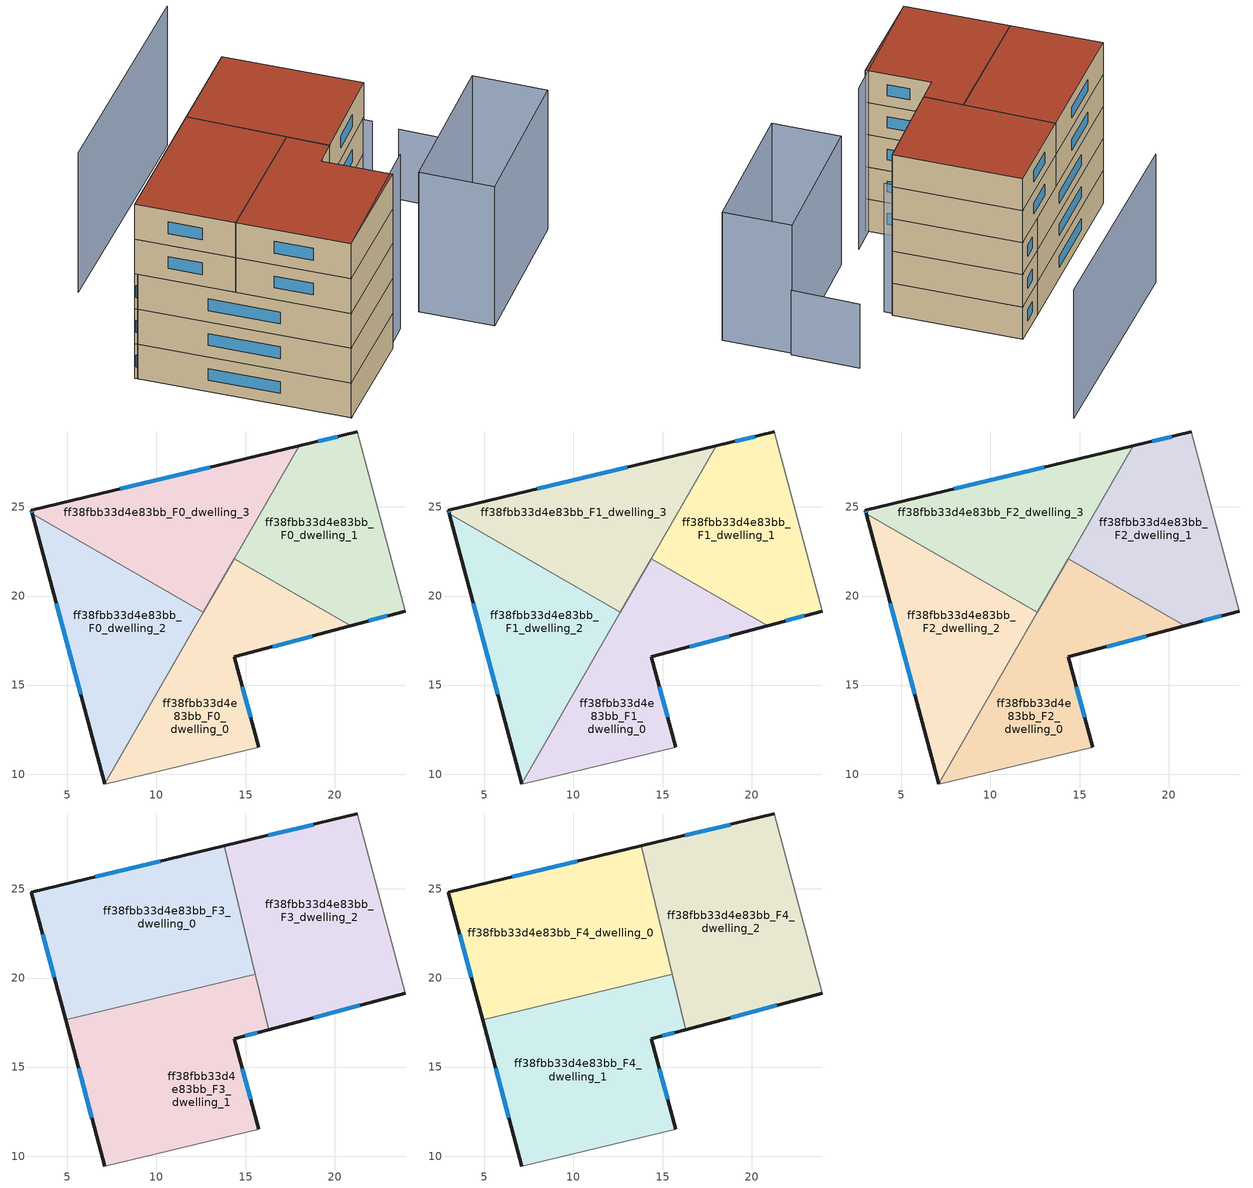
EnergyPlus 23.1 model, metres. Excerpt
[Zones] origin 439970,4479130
ff38fbb33d4e83bb_F0_dwelling_0
 floor ground (EU_floor_Construction): 20.91,18.33 14.35,16.58 15.74,11.5 7.1,9.45 7.1,9.46 14.37,22.1 z0
 wall outside (EU_wall_Construction): 15.74,11.5 14.35,16.58 20.91,18.33 z0:3
 wall adiabatic (EU_wall_Construction): 7.1,9.46 7.1,9.45 15.74,11.5 z0:3
 wall to ff38fbb33d4e83bb_F0_dwelling_1 (EU_wall_Construction): 20.91,18.33 14.37,22.1 z0:3
 wall to ff38fbb33d4e83bb_F0_dwelling_2 (EU_wall_Construction): 12.63,19.08 7.1,9.46 z0:3
 wall to ff38fbb33d4e83bb_F0_dwelling_3 (EU_wall_Construction): 14.37,22.1 12.63,19.08 z0:3
 window (EU_Window_Construction): 16.53,17.16 18.74,17.75 / 15.28,13.18 14.81,14.9 z0.99:2.01
ff38fbb33d4e83bb_F0_dwelling_1
 floor ground (EU_floor_Construction): 21.26,29.21 23.96,19.15 20.91,18.33 14.37,22.1 18.01,28.43 z0
 wall outside (EU_wall_Construction): 21.26,29.21 18.01,28.43 / 20.91,18.33 23.96,19.15 z0:3
 wall adiabatic (EU_wall_Construction): 23.96,19.15 21.26,29.21 z0:3
 wall to ff38fbb33d4e83bb_F0_dwelling_3 (EU_wall_Construction): 18.01,28.43 14.37,22.1 z0:3
 window (EU_Window_Construction): 20.18,28.95 19.09,28.68 / 21.92,18.6 22.95,18.88 z0.99:2.01
ff38fbb33d4e83bb_F0_dwelling_2
 floor ground (EU_floor_Construction): 12.63,19.08 7.1,9.46 3.03,24.6 z0
 wall outside (EU_wall_Construction): 3.03,24.6 7.1,9.46 z0:3
 wall to ff38fbb33d4e83bb_F0_dwelling_3 (EU_wall_Construction): 12.63,19.08 3.03,24.6 z0:3
 window (EU_Window_Construction): 4.38,19.58 5.75,14.48 z0.99:2.01
ff38fbb33d4e83bb_F0_dwelling_3
 floor ground (EU_floor_Construction): 18.01,28.43 12.63,19.08 3.03,24.6 2.97,24.82 z0
 wall outside (EU_wall_Construction): 18.01,28.43 2.97,24.82 3.03,24.6 z0:3
 window (EU_Window_Construction): 13.03,27.23 7.96,26.02 / 2.99,24.75 3.01,24.68 z0.99:2.01
ff38fbb33d4e83bb_F1_dwelling_0
 floor to ff38fbb33d4e83bb_F0_dwelling_0 (EU_floor_Construction): 20.91,18.33 14.35,16.58 15.74,11.5 7.1,9.45 7.1,9.46 14.37,22.1 z3
 wall outside (EU_wall_Construction): 15.74,11.5 14.35,16.58 20.91,18.33 z3:6
 wall adiabatic (EU_wall_Construction): 7.1,9.46 7.1,9.45 15.74,11.5 z3:6
 wall to ff38fbb33d4e83bb_F1_dwelling_1 (EU_wall_Construction): 20.91,18.33 14.37,22.1 z3:6
 wall to ff38fbb33d4e83bb_F1_dwelling_2 (EU_wall_Construction): 12.63,19.08 7.1,9.46 z3:6
 wall to ff38fbb33d4e83bb_F1_dwelling_3 (EU_wall_Construction): 14.37,22.1 12.63,19.08 z3:6
 window (EU_Window_Construction): 16.53,17.16 18.74,17.75 / 15.28,13.18 14.81,14.9 z3.99:5.01
ff38fbb33d4e83bb_F1_dwelling_1
 floor to ff38fbb33d4e83bb_F0_dwelling_1 (EU_floor_Construction): 21.26,29.21 23.96,19.15 20.91,18.33 14.37,22.1 18.01,28.43 z3
 wall outside (EU_wall_Construction): 21.26,29.21 18.01,28.43 / 20.91,18.33 23.96,19.15 z3:6
 wall adiabatic (EU_wall_Construction): 23.96,19.15 21.26,29.21 z3:6
 wall to ff38fbb33d4e83bb_F1_dwelling_3 (EU_wall_Construction): 18.01,28.43 14.37,22.1 z3:6
 window (EU_Window_Construction): 20.18,28.95 19.09,28.68 / 21.92,18.6 22.95,18.88 z3.99:5.01
ff38fbb33d4e83bb_F1_dwelling_2
 floor to ff38fbb33d4e83bb_F0_dwelling_2 (EU_floor_Construction): 12.63,19.08 7.1,9.46 3.03,24.6 z3
 wall outside (EU_wall_Construction): 3.03,24.6 7.1,9.46 z3:6
 wall to ff38fbb33d4e83bb_F1_dwelling_3 (EU_wall_Construction): 12.63,19.08 3.03,24.6 z3:6
 window (EU_Window_Construction): 4.38,19.58 5.75,14.48 z3.99:5.01
ff38fbb33d4e83bb_F1_dwelling_3
 floor to ff38fbb33d4e83bb_F0_dwelling_3 (EU_floor_Construction): 18.01,28.43 12.63,19.08 3.03,24.6 2.97,24.82 z3
 wall outside (EU_wall_Construction): 18.01,28.43 2.97,24.82 3.03,24.6 z3:6
 window (EU_Window_Construction): 13.03,27.23 7.96,26.02 / 2.99,24.75 3.01,24.68 z3.99:5.01
ff38fbb33d4e83bb_F2_dwelling_0
 floor to ff38fbb33d4e83bb_F1_dwelling_0 (EU_floor_Construction): 20.91,18.33 14.35,16.58 15.74,11.5 7.1,9.45 7.1,9.46 14.37,22.1 z6
 wall outside (EU_wall_Construction): 15.74,11.5 14.35,16.58 20.91,18.33 z6:9
 wall adiabatic (EU_wall_Construction): 7.1,9.46 7.1,9.45 15.74,11.5 z6:9
 wall to ff38fbb33d4e83bb_F2_dwelling_1 (EU_wall_Construction): 20.91,18.33 14.37,22.1 z6:9
 wall to ff38fbb33d4e83bb_F2_dwelling_2 (EU_wall_Construction): 12.63,19.08 7.1,9.46 z6:9
 wall to ff38fbb33d4e83bb_F2_dwelling_3 (EU_wall_Construction): 14.37,22.1 12.63,19.08 z6:9
 window (EU_Window_Construction): 16.53,17.16 18.74,17.75 / 15.28,13.18 14.81,14.9 z6.99:8.01
ff38fbb33d4e83bb_F2_dwelling_1
 floor to ff38fbb33d4e83bb_F1_dwelling_1 (EU_floor_Construction): 21.26,29.21 23.96,19.15 20.91,18.33 14.37,22.1 18.01,28.43 z6
 wall outside (EU_wall_Construction): 21.26,29.21 18.01,28.43 / 20.91,18.33 23.96,19.15 z6:9
 wall adiabatic (EU_wall_Construction): 23.96,19.15 21.26,29.21 z6:9
 wall to ff38fbb33d4e83bb_F2_dwelling_3 (EU_wall_Construction): 18.01,28.43 14.37,22.1 z6:9
 window (EU_Window_Construction): 20.18,28.95 19.09,28.68 / 21.92,18.6 22.95,18.88 z6.99:8.01
ff38fbb33d4e83bb_F2_dwelling_2
 floor to ff38fbb33d4e83bb_F1_dwelling_2 (EU_floor_Construction): 12.63,19.08 7.1,9.46 3.03,24.6 z6
 wall outside (EU_wall_Construction): 3.03,24.6 7.1,9.46 z6:9
 wall to ff38fbb33d4e83bb_F2_dwelling_3 (EU_wall_Construction): 12.63,19.08 3.03,24.6 z6:9
 window (EU_Window_Construction): 4.38,19.58 5.75,14.48 z6.99:8.01
ff38fbb33d4e83bb_F2_dwelling_3
 floor to ff38fbb33d4e83bb_F1_dwelling_3 (EU_floor_Construction): 18.01,28.43 12.63,19.08 3.03,24.6 2.97,24.82 z6
 wall outside (EU_wall_Construction): 18.01,28.43 2.97,24.82 3.03,24.6 z6:9
 window (EU_Window_Construction): 13.03,27.23 7.96,26.02 / 2.99,24.75 3.01,24.68 z6.99:8.01
ff38fbb33d4e83bb_F3_dwelling_0
 floor to ff38fbb33d4e83bb_F2_dwelling_3 (EU_floor_Construction): 13.81,27.42 14.88,22.98 12.92,19.58 12.11,19.38 3.03,24.6 2.97,24.82 z9
 floor to ff38fbb33d4e83bb_F2_dwelling_1 (EU_floor_Construction): 14.88,22.98 15.2,21.62 14.37,22.1 z9
 floor to ff38fbb33d4e83bb_F2_dwelling_2 (EU_floor_Construction): 12.11,19.38 4.9,17.65 3.03,24.6 z9
 floor to ff38fbb33d4e83bb_F2_dwelling_0 (EU_floor_Construction): 15.2,21.62 15.54,20.21 12.92,19.58 14.37,22.1 z9
 wall outside (EU_wall_Construction): 13.81,27.42 2.97,24.82 4.9,17.65 z9:12
 wall to ff38fbb33d4e83bb_F3_dwelling_1 (EU_wall_Construction): 4.9,17.65 15.54,20.21 z9:12
 wall to ff38fbb33d4e83bb_F3_dwelling_2 (EU_wall_Construction): 15.54,20.21 13.81,27.42 z9:12
 window (EU_Window_Construction): 3.61,22.45 4.26,20.03 / 10.22,26.56 6.57,25.68 z9.99:11.01
ff38fbb33d4e83bb_F3_dwelling_1
 floor to ff38fbb33d4e83bb_F2_dwelling_0 (EU_floor_Construction): 15.54,20.21 16.29,17.1 14.35,16.58 15.74,11.5 7.1,9.45 7.1,9.46 12.92,19.58 z9
 floor to ff38fbb33d4e83bb_F2_dwelling_2 (EU_floor_Construction): 12.63,19.08 7.1,9.46 4.9,17.65 12.11,19.38 z9
 floor to ff38fbb33d4e83bb_F2_dwelling_3 (EU_floor_Construction): 12.92,19.58 12.63,19.08 12.11,19.38 z9
 wall outside (EU_wall_Construction): 4.9,17.65 7.1,9.45 / 15.74,11.5 14.35,16.58 16.29,17.1 z9:12
 wall adiabatic (EU_wall_Construction): 7.1,9.45 15.74,11.5 z9:12
 wall to ff38fbb33d4e83bb_F3_dwelling_2 (EU_wall_Construction): 16.29,17.1 15.54,20.2 z9:12
 window (EU_Window_Construction): 5.63,14.93 6.37,12.17 / 15,16.75 15.65,16.93 / 15.28,13.18 14.81,14.9 z9.99:11.01
ff38fbb33d4e83bb_F3_dwelling_2
 floor to ff38fbb33d4e83bb_F2_dwelling_1 (EU_floor_Construction): 21.26,29.21 23.96,19.15 20.91,18.33 15.2,21.62 14.88,22.98 18.01,28.43 z9
 floor to ff38fbb33d4e83bb_F2_dwelling_0 (EU_floor_Construction): 20.91,18.33 16.29,17.1 15.2,21.62 z9
 floor to ff38fbb33d4e83bb_F2_dwelling_3 (EU_floor_Construction): 18.01,28.43 14.88,22.98 13.81,27.42 z9
 wall outside (EU_wall_Construction): 21.26,29.21 13.81,27.42 / 16.29,17.1 23.96,19.15 z9:12
 wall adiabatic (EU_wall_Construction): 23.96,19.15 21.26,29.21 z9:12
 window (EU_Window_Construction): 18.79,28.61 16.28,28.01 / 18.83,17.78 21.41,18.47 z9.99:11.01
ff38fbb33d4e83bb_F4_dwelling_0
 floor to ff38fbb33d4e83bb_F3_dwelling_0 (EU_floor_Construction): 13.81,27.42 15.54,20.21 4.9,17.65 2.97,24.82 z12
 wall outside (EU_wall_Construction): 13.81,27.42 2.97,24.82 4.9,17.65 z12:15
 wall to ff38fbb33d4e83bb_F4_dwelling_1 (EU_wall_Construction): 4.9,17.65 15.54,20.21 z12:15
 wall to ff38fbb33d4e83bb_F4_dwelling_2 (EU_wall_Construction): 15.54,20.21 13.81,27.42 z12:15
 window (EU_Window_Construction): 3.61,22.45 4.26,20.03 / 10.22,26.56 6.57,25.68 z12.99:14.01
 roof outside (EU_roof_Construction): 15.54,20.21 13.81,27.42 2.97,24.82 4.9,17.65 z15
ff38fbb33d4e83bb_F4_dwelling_1
 floor to ff38fbb33d4e83bb_F3_dwelling_1 (EU_floor_Construction): 15.54,20.21 16.29,17.1 14.35,16.58 15.74,11.5 7.1,9.45 4.9,17.65 z12
 wall outside (EU_wall_Construction): 4.9,17.65 7.1,9.45 / 15.74,11.5 14.35,16.58 16.29,17.1 z12:15
 wall adiabatic (EU_wall_Construction): 7.1,9.45 15.74,11.5 z12:15
 wall to ff38fbb33d4e83bb_F4_dwelling_2 (EU_wall_Construction): 16.29,17.1 15.54,20.2 z12:15
 window (EU_Window_Construction): 5.63,14.93 6.37,12.17 / 15,16.75 15.65,16.93 / 15.28,13.18 14.81,14.9 z12.99:14.01
 roof outside (EU_roof_Construction): 15.74,11.5 14.35,16.58 16.29,17.1 15.54,20.21 4.9,17.65 7.1,9.45 z15
ff38fbb33d4e83bb_F4_dwelling_2
 floor to ff38fbb33d4e83bb_F3_dwelling_2 (EU_floor_Construction): 21.26,29.21 23.96,19.15 16.29,17.1 13.81,27.42 z12
 wall outside (EU_wall_Construction): 21.26,29.21 13.81,27.42 / 16.29,17.1 23.96,19.15 z12:15
 wall adiabatic (EU_wall_Construction): 23.96,19.15 21.26,29.21 z12:15
 window (EU_Window_Construction): 18.79,28.61 16.28,28.01 / 18.83,17.78 21.41,18.47 z12.99:14.01
 roof outside (EU_roof_Construction): 23.96,19.15 21.26,29.21 13.81,27.42 16.29,17.1 z15
shading: 7.1,9.45 18.03,12.34 z0:15; 23.87,18.4 21.26,29.2 / 27.88,37.98 9.6,33.73 / 21.85,6.94 20.44,12.33 / 20.44,12.33 32.25,15.41 / 32.25,15.41 33.66,10.03 / 33.66,10.03 21.85,6.94 z0:12; 32.41,15.42 31.14,20.8 z0:6
[Building]
EU S2 Campaign: North Axis=0; Terrain=City; Solar Distribution=FullExterior
[Site:Location]
Madrid: Latitude=40.5; Longitude=-3.5; Time Zone=1; Elevation=609
[SizingPeriod:WeatherFileDays]
AnnualSizingPeriod: Begin Month=1; Begin Day of Month=1; End Month=12; End Day of Month=31; Day of Week for Start Day=Monday; Use Weather File Daylight Saving Period=No; Use Weather File Rain and Snow Indicators=No
[MATERIAL]
EU_InternalMass_Material: Roughness=MediumRough; Thickness=0.1; Conductivity=1; Density=1800; Specific Heat=900; Thermal Absorptance=0.9; Solar Absorptance=0.7; Visible Absorptance=0.7
[MATERIAL:NOMASS] Roughness=MediumRough; Thermal Absorptance=0.9; Solar Absorptance=0.7; Visible Absorptance=0.7
Name | Thermal Resistance
EU_wall_NoMass | 0.609216
EU_roof_NoMass | 0.513268
EU_floor_NoMass | 0.568163
[WINDOWMATERIAL:SIMPLEGLAZINGSYSTEM]
EU_Window_SimpleGlazing: UFactor=5.50606; Solar Heat Gain Coefficient=0.85; Visible Transmittance=0.85
[CONSTRUCTION]
EU_wall_Construction: EU_wall_NoMass
EU_roof_Construction: EU_roof_NoMass
EU_floor_Construction: EU_floor_NoMass
EU_InternalMass_Construction: EU_InternalMass_Material
EU_Window_Construction: EU_Window_SimpleGlazing
[ZONE] Type=1; Multiplier=1; Ceiling Height=autocalculate; Floor Area=autocalculate; Part of Total Floor Area=Yes
Name | Volume
ff38fbb33d4e83bb_F0_dwelling_0; ff38fbb33d4e83bb_F1_dwelling_0; ff38fbb33d4e83bb_F2_dwelling_0 | 184.401
ff38fbb33d4e83bb_F3_dwelling_0; ff38fbb33d4e83bb_F4_dwelling_0 | 245.868
ff38fbb33d4e83bb_F0_dwelling_1; ff38fbb33d4e83bb_F1_dwelling_1; ff38fbb33d4e83bb_F2_dwelling_1 | 184.394
ff38fbb33d4e83bb_F3_dwelling_1; ff38fbb33d4e83bb_F4_dwelling_1 | 245.87
ff38fbb33d4e83bb_F0_dwelling_2; ff38fbb33d4e83bb_F1_dwelling_2; ff38fbb33d4e83bb_F2_dwelling_2 | 184.413
ff38fbb33d4e83bb_F3_dwelling_2; ff38fbb33d4e83bb_F4_dwelling_2 | 245.873
ff38fbb33d4e83bb_F0_dwelling_3; ff38fbb33d4e83bb_F1_dwelling_3; ff38fbb33d4e83bb_F2_dwelling_3 | 184.404
[INTERNALMASS] Construction=EU_InternalMass_Construction
Name | Zone or ZoneList | Surface Area
ff38fbb33d4e83bb_F0_dwelling_0_EU_InternalMass | ff38fbb33d4e83bb_F0_dwelling_0 | 61.4671
ff38fbb33d4e83bb_F0_dwelling_1_EU_InternalMass | ff38fbb33d4e83bb_F0_dwelling_1 | 61.4648
ff38fbb33d4e83bb_F0_dwelling_2_EU_InternalMass | ff38fbb33d4e83bb_F0_dwelling_2 | 61.4712
ff38fbb33d4e83bb_F0_dwelling_3_EU_InternalMass | ff38fbb33d4e83bb_F0_dwelling_3 | 61.4679
ff38fbb33d4e83bb_F1_dwelling_0_EU_InternalMass | ff38fbb33d4e83bb_F1_dwelling_0 | 61.4671
ff38fbb33d4e83bb_F1_dwelling_1_EU_InternalMass | ff38fbb33d4e83bb_F1_dwelling_1 | 61.4648
ff38fbb33d4e83bb_F1_dwelling_2_EU_InternalMass | ff38fbb33d4e83bb_F1_dwelling_2 | 61.4712
ff38fbb33d4e83bb_F1_dwelling_3_EU_InternalMass | ff38fbb33d4e83bb_F1_dwelling_3 | 61.4679
ff38fbb33d4e83bb_F2_dwelling_0_EU_InternalMass | ff38fbb33d4e83bb_F2_dwelling_0 | 61.4671
ff38fbb33d4e83bb_F2_dwelling_1_EU_InternalMass | ff38fbb33d4e83bb_F2_dwelling_1 | 61.4648
ff38fbb33d4e83bb_F2_dwelling_2_EU_InternalMass | ff38fbb33d4e83bb_F2_dwelling_2 | 61.4712
ff38fbb33d4e83bb_F2_dwelling_3_EU_InternalMass | ff38fbb33d4e83bb_F2_dwelling_3 | 61.4679
ff38fbb33d4e83bb_F3_dwelling_0_EU_InternalMass | ff38fbb33d4e83bb_F3_dwelling_0 | 81.9569
ff38fbb33d4e83bb_F3_dwelling_1_EU_InternalMass | ff38fbb33d4e83bb_F3_dwelling_1 | 81.9572
ff38fbb33d4e83bb_F3_dwelling_2_EU_InternalMass | ff38fbb33d4e83bb_F3_dwelling_2 | 81.9576
ff38fbb33d4e83bb_F4_dwelling_0_EU_InternalMass | ff38fbb33d4e83bb_F4_dwelling_0 | 81.9569
ff38fbb33d4e83bb_F4_dwelling_1_EU_InternalMass | ff38fbb33d4e83bb_F4_dwelling_1 | 81.9572
ff38fbb33d4e83bb_F4_dwelling_2_EU_InternalMass | ff38fbb33d4e83bb_F4_dwelling_2 | 81.9576
[OTHEREQUIPMENT] Fuel Type=Electricity; Design Level Calculation Method=Watts/Area; Power per Zone Floor Area=1; Fraction Latent=0; Fraction Radiant=0; Fraction Lost=0; Carbon Dioxide Generation Rate=0; EndUse Subcategory=EU_Step8_InternalGains
Name | Zone or ZoneList or Space or SpaceList | Schedule
EU_Step8_InternalGain_ff38fbb33d4e83bb_F0_dwelling_0_f000 | ff38fbb33d4e83bb_F0_dwelling_0 | EU_Step8_GainSchedule_ff38fbb33d4e83bb_F0_dwelling_0_f000
EU_Step8_InternalGain_ff38fbb33d4e83bb_F0_dwelling_1_f000 | ff38fbb33d4e83bb_F0_dwelling_1 | EU_Step8_GainSchedule_ff38fbb33d4e83bb_F0_dwelling_1_f000
EU_Step8_InternalGain_ff38fbb33d4e83bb_F0_dwelling_2_f000 | ff38fbb33d4e83bb_F0_dwelling_2 | EU_Step8_GainSchedule_ff38fbb33d4e83bb_F0_dwelling_2_f000
EU_Step8_InternalGain_ff38fbb33d4e83bb_F0_dwelling_3_f000 | ff38fbb33d4e83bb_F0_dwelling_3 | EU_Step8_GainSchedule_ff38fbb33d4e83bb_F0_dwelling_3_f000
EU_Step8_InternalGain_ff38fbb33d4e83bb_F1_dwelling_0_f000 | ff38fbb33d4e83bb_F1_dwelling_0 | EU_Step8_GainSchedule_ff38fbb33d4e83bb_F1_dwelling_0_f000
EU_Step8_InternalGain_ff38fbb33d4e83bb_F1_dwelling_1_f000 | ff38fbb33d4e83bb_F1_dwelling_1 | EU_Step8_GainSchedule_ff38fbb33d4e83bb_F1_dwelling_1_f000
EU_Step8_InternalGain_ff38fbb33d4e83bb_F1_dwelling_2_f000 | ff38fbb33d4e83bb_F1_dwelling_2 | EU_Step8_GainSchedule_ff38fbb33d4e83bb_F1_dwelling_2_f000
EU_Step8_InternalGain_ff38fbb33d4e83bb_F1_dwelling_3_f000 | ff38fbb33d4e83bb_F1_dwelling_3 | EU_Step8_GainSchedule_ff38fbb33d4e83bb_F1_dwelling_3_f000
EU_Step8_InternalGain_ff38fbb33d4e83bb_F2_dwelling_0_f000 | ff38fbb33d4e83bb_F2_dwelling_0 | EU_Step8_GainSchedule_ff38fbb33d4e83bb_F2_dwelling_0_f000
EU_Step8_InternalGain_ff38fbb33d4e83bb_F2_dwelling_1_f000 | ff38fbb33d4e83bb_F2_dwelling_1 | EU_Step8_GainSchedule_ff38fbb33d4e83bb_F2_dwelling_1_f000
EU_Step8_InternalGain_ff38fbb33d4e83bb_F2_dwelling_2_f000 | ff38fbb33d4e83bb_F2_dwelling_2 | EU_Step8_GainSchedule_ff38fbb33d4e83bb_F2_dwelling_2_f000
EU_Step8_InternalGain_ff38fbb33d4e83bb_F2_dwelling_3_f000 | ff38fbb33d4e83bb_F2_dwelling_3 | EU_Step8_GainSchedule_ff38fbb33d4e83bb_F2_dwelling_3_f000
EU_Step8_InternalGain_ff38fbb33d4e83bb_F3_dwelling_0_f000 | ff38fbb33d4e83bb_F3_dwelling_0 | EU_Step8_GainSchedule_ff38fbb33d4e83bb_F3_dwelling_0_f000
EU_Step8_InternalGain_ff38fbb33d4e83bb_F3_dwelling_1_f000 | ff38fbb33d4e83bb_F3_dwelling_1 | EU_Step8_GainSchedule_ff38fbb33d4e83bb_F3_dwelling_1_f000
EU_Step8_InternalGain_ff38fbb33d4e83bb_F3_dwelling_2_f000 | ff38fbb33d4e83bb_F3_dwelling_2 | EU_Step8_GainSchedule_ff38fbb33d4e83bb_F3_dwelling_2_f000
EU_Step8_InternalGain_ff38fbb33d4e83bb_F4_dwelling_0_f000 | ff38fbb33d4e83bb_F4_dwelling_0 | EU_Step8_GainSchedule_ff38fbb33d4e83bb_F4_dwelling_0_f000
EU_Step8_InternalGain_ff38fbb33d4e83bb_F4_dwelling_1_f000 | ff38fbb33d4e83bb_F4_dwelling_1 | EU_Step8_GainSchedule_ff38fbb33d4e83bb_F4_dwelling_1_f000
EU_Step8_InternalGain_ff38fbb33d4e83bb_F4_dwelling_2_f000 | ff38fbb33d4e83bb_F4_dwelling_2 | EU_Step8_GainSchedule_ff38fbb33d4e83bb_F4_dwelling_2_f000
[ZONEVENTILATION:DESIGNFLOWRATE] Schedule=EU_AlwaysOn; Design Flow Rate Calculation Method=AirChanges/Hour; Air Changes per Hour=0.752966; Ventilation Type=Natural; Fan Pressure Rise=0; Fan Total Efficiency=1; Constant Term Coefficient=1; Temperature Term Coefficient=0; Velocity Term Coefficient=0; Velocity Squared Term Coefficient=0; Minimum Indoor Temperature=-100; Maximum Indoor Temperature=100; Delta Temperature=-100; Minimum Outdoor Temperature=-100; Maximum Outdoor Temperature=100; Maximum Wind Speed=40
Name | Zone or ZoneList or Space or SpaceList
EU_ConstantAir_ff38fbb33d4e83bb_F0_dwelling_0 | ff38fbb33d4e83bb_F0_dwelling_0
EU_ConstantAir_ff38fbb33d4e83bb_F0_dwelling_1 | ff38fbb33d4e83bb_F0_dwelling_1
EU_ConstantAir_ff38fbb33d4e83bb_F0_dwelling_2 | ff38fbb33d4e83bb_F0_dwelling_2
EU_ConstantAir_ff38fbb33d4e83bb_F0_dwelling_3 | ff38fbb33d4e83bb_F0_dwelling_3
EU_ConstantAir_ff38fbb33d4e83bb_F1_dwelling_0 | ff38fbb33d4e83bb_F1_dwelling_0
EU_ConstantAir_ff38fbb33d4e83bb_F1_dwelling_1 | ff38fbb33d4e83bb_F1_dwelling_1
EU_ConstantAir_ff38fbb33d4e83bb_F1_dwelling_2 | ff38fbb33d4e83bb_F1_dwelling_2
EU_ConstantAir_ff38fbb33d4e83bb_F1_dwelling_3 | ff38fbb33d4e83bb_F1_dwelling_3
EU_ConstantAir_ff38fbb33d4e83bb_F2_dwelling_0 | ff38fbb33d4e83bb_F2_dwelling_0
EU_ConstantAir_ff38fbb33d4e83bb_F2_dwelling_1 | ff38fbb33d4e83bb_F2_dwelling_1
EU_ConstantAir_ff38fbb33d4e83bb_F2_dwelling_2 | ff38fbb33d4e83bb_F2_dwelling_2
EU_ConstantAir_ff38fbb33d4e83bb_F2_dwelling_3 | ff38fbb33d4e83bb_F2_dwelling_3
EU_ConstantAir_ff38fbb33d4e83bb_F3_dwelling_0 | ff38fbb33d4e83bb_F3_dwelling_0
EU_ConstantAir_ff38fbb33d4e83bb_F3_dwelling_1 | ff38fbb33d4e83bb_F3_dwelling_1
EU_ConstantAir_ff38fbb33d4e83bb_F3_dwelling_2 | ff38fbb33d4e83bb_F3_dwelling_2
EU_ConstantAir_ff38fbb33d4e83bb_F4_dwelling_0 | ff38fbb33d4e83bb_F4_dwelling_0
EU_ConstantAir_ff38fbb33d4e83bb_F4_dwelling_1 | ff38fbb33d4e83bb_F4_dwelling_1
EU_ConstantAir_ff38fbb33d4e83bb_F4_dwelling_2 | ff38fbb33d4e83bb_F4_dwelling_2
[HVACTEMPLATE:THERMOSTAT] Constant Heating Setpoint=20; Constant Cooling Setpoint=50
EU_HeatOnly_ff38fbb33d4e83bb_F0_dwelling_0; EU_HeatOnly_ff38fbb33d4e83bb_F0_dwelling_1; EU_HeatOnly_ff38fbb33d4e83bb_F0_dwelling_2; EU_HeatOnly_ff38fbb33d4e83bb_F0_dwelling_3; EU_HeatOnly_ff38fbb33d4e83bb_F1_dwelling_0; EU_HeatOnly_ff38fbb33d4e83bb_F1_dwelling_1; EU_HeatOnly_ff38fbb33d4e83bb_F1_dwelling_2; EU_HeatOnly_ff38fbb33d4e83bb_F1_dwelling_3; EU_HeatOnly_ff38fbb33d4e83bb_F2_dwelling_0; EU_HeatOnly_ff38fbb33d4e83bb_F2_dwelling_1; EU_HeatOnly_ff38fbb33d4e83bb_F2_dwelling_2; EU_HeatOnly_ff38fbb33d4e83bb_F2_dwelling_3; EU_HeatOnly_ff38fbb33d4e83bb_F3_dwelling_0; EU_HeatOnly_ff38fbb33d4e83bb_F3_dwelling_1; EU_HeatOnly_ff38fbb33d4e83bb_F3_dwelling_2; EU_HeatOnly_ff38fbb33d4e83bb_F4_dwelling_0; EU_HeatOnly_ff38fbb33d4e83bb_F4_dwelling_1; EU_HeatOnly_ff38fbb33d4e83bb_F4_dwelling_2
[HVACTEMPLATE:ZONE:IDEALLOADSAIRSYSTEM] System Availability Schedule=EU_AlwaysOn; Maximum Heating Supply Air Temperature=50; Minimum Cooling Supply Air Temperature=13; Maximum Heating Supply Air Humidity Ratio=0.0156; Minimum Cooling Supply Air Humidity Ratio=0.0077; Heating Limit=NoLimit; Cooling Limit=NoLimit; Heating Availability Schedule=EU_AlwaysOn; Cooling Availability Schedule=EU_CoolingOff; Dehumidification Control Type=ConstantSensibleHeatRatio; Cooling Sensible Heat Ratio=0.7; Dehumidification Setpoint=60; Humidification Control Type=None; Humidification Setpoint=30; Outdoor Air Method=None; Outdoor Air Flow Rate per Person=0.00944; Outdoor Air Flow Rate per Zone Floor Area=0; Outdoor Air Flow Rate per Zone=0; Demand Controlled Ventilation Type=None; Outdoor Air Economizer Type=NoEconomizer; Heat Recovery Type=None; Sensible Heat Recovery Effectiveness=0.7; Latent Heat Recovery Effectiveness=0.65
Name | Template Thermostat
ff38fbb33d4e83bb_F0_dwelling_0 | EU_HeatOnly_ff38fbb33d4e83bb_F0_dwelling_0
ff38fbb33d4e83bb_F0_dwelling_1 | EU_HeatOnly_ff38fbb33d4e83bb_F0_dwelling_1
ff38fbb33d4e83bb_F0_dwelling_2 | EU_HeatOnly_ff38fbb33d4e83bb_F0_dwelling_2
ff38fbb33d4e83bb_F0_dwelling_3 | EU_HeatOnly_ff38fbb33d4e83bb_F0_dwelling_3
ff38fbb33d4e83bb_F1_dwelling_0 | EU_HeatOnly_ff38fbb33d4e83bb_F1_dwelling_0
ff38fbb33d4e83bb_F1_dwelling_1 | EU_HeatOnly_ff38fbb33d4e83bb_F1_dwelling_1
ff38fbb33d4e83bb_F1_dwelling_2 | EU_HeatOnly_ff38fbb33d4e83bb_F1_dwelling_2
ff38fbb33d4e83bb_F1_dwelling_3 | EU_HeatOnly_ff38fbb33d4e83bb_F1_dwelling_3
ff38fbb33d4e83bb_F2_dwelling_0 | EU_HeatOnly_ff38fbb33d4e83bb_F2_dwelling_0
ff38fbb33d4e83bb_F2_dwelling_1 | EU_HeatOnly_ff38fbb33d4e83bb_F2_dwelling_1
ff38fbb33d4e83bb_F2_dwelling_2 | EU_HeatOnly_ff38fbb33d4e83bb_F2_dwelling_2
ff38fbb33d4e83bb_F2_dwelling_3 | EU_HeatOnly_ff38fbb33d4e83bb_F2_dwelling_3
ff38fbb33d4e83bb_F3_dwelling_0 | EU_HeatOnly_ff38fbb33d4e83bb_F3_dwelling_0
ff38fbb33d4e83bb_F3_dwelling_1 | EU_HeatOnly_ff38fbb33d4e83bb_F3_dwelling_1
ff38fbb33d4e83bb_F3_dwelling_2 | EU_HeatOnly_ff38fbb33d4e83bb_F3_dwelling_2
ff38fbb33d4e83bb_F4_dwelling_0 | EU_HeatOnly_ff38fbb33d4e83bb_F4_dwelling_0
ff38fbb33d4e83bb_F4_dwelling_1 | EU_HeatOnly_ff38fbb33d4e83bb_F4_dwelling_1
ff38fbb33d4e83bb_F4_dwelling_2 | EU_HeatOnly_ff38fbb33d4e83bb_F4_dwelling_2
[SIZING:ZONE] Zone Cooling Design Supply Air Temperature Input Method=SupplyAirTemperature; Zone Cooling Design Supply Air Temperature=13; Zone Heating Design Supply Air Temperature Input Method=SupplyAirTemperature; Zone Heating Design Supply Air Temperature=50; Zone Cooling Design Supply Air Humidity Ratio=0.008; Zone Heating Design Supply Air Humidity Ratio=0.008; Cooling Design Air Flow Method=DesignDay; Cooling Design Air Flow Rate=0; Cooling Minimum Air Flow per Zone Floor Area=0.000762; Cooling Minimum Air Flow=0; Cooling Minimum Air Flow Fraction=0.2; Heating Design Air Flow Method=DesignDay; Heating Design Air Flow Rate=0; Heating Maximum Air Flow per Zone Floor Area=0.002032; Heating Maximum Air Flow=0.141576; Heating Maximum Air Flow Fraction=0.3; Account for Dedicated Outdoor Air System=No; Dedicated Outdoor Air System Control Strategy=NeutralSupplyAir; Dedicated Outdoor Air Low Setpoint Temperature for Design=autosize; Dedicated Outdoor Air High Setpoint Temperature for Design=autosize; Zone Load Sizing Method=Sensible Load Only No Latent Load; Zone Latent Cooling Design Supply Air Humidity Ratio Input Method=HumidityRatioDifference; Zone Cooling Design Supply Air Humidity Ratio Difference=0.005; Zone Latent Heating Design Supply Air Humidity Ratio Input Method=HumidityRatioDifference; Zone Humidification Design Supply Air Humidity Ratio Difference=0.005
ff38fbb33d4e83bb_F0_dwelling_0; ff38fbb33d4e83bb_F0_dwelling_1; ff38fbb33d4e83bb_F0_dwelling_2; ff38fbb33d4e83bb_F0_dwelling_3; ff38fbb33d4e83bb_F1_dwelling_0; ff38fbb33d4e83bb_F1_dwelling_1; ff38fbb33d4e83bb_F1_dwelling_2; ff38fbb33d4e83bb_F1_dwelling_3; ff38fbb33d4e83bb_F2_dwelling_0; ff38fbb33d4e83bb_F2_dwelling_1; ff38fbb33d4e83bb_F2_dwelling_2; ff38fbb33d4e83bb_F2_dwelling_3; ff38fbb33d4e83bb_F3_dwelling_0; ff38fbb33d4e83bb_F3_dwelling_1; ff38fbb33d4e83bb_F3_dwelling_2; ff38fbb33d4e83bb_F4_dwelling_0; ff38fbb33d4e83bb_F4_dwelling_1; ff38fbb33d4e83bb_F4_dwelling_2
[SCHEDULE:CONSTANT]
Name | Hourly Value
EU_AlwaysOn | 1
EU_CoolingOff | 0
[SCHEDULE:FILE] Column Number=1; Rows to Skip at Top=0; Number of Hours of Data=8760; Column Separator=Comma; Interpolate to Timestep=No; Minutes per Item=60; Adjust Schedule for Daylight Savings=Yes
Name | File
EU_Step8_GainSchedule_ff38fbb33d4e83bb_F0_dwelling_0_f000 | ../../schedules/ff38fbb33d4e83bb/ff38fbb33d4e83bb_F0_dwelling_0_f000_gain.csv
EU_Step8_GainSchedule_ff38fbb33d4e83bb_F0_dwelling_1_f000 | ../../schedules/ff38fbb33d4e83bb/ff38fbb33d4e83bb_F0_dwelling_1_f000_gain.csv
EU_Step8_GainSchedule_ff38fbb33d4e83bb_F0_dwelling_2_f000 | ../../schedules/ff38fbb33d4e83bb/ff38fbb33d4e83bb_F0_dwelling_2_f000_gain.csv
EU_Step8_GainSchedule_ff38fbb33d4e83bb_F0_dwelling_3_f000 | ../../schedules/ff38fbb33d4e83bb/ff38fbb33d4e83bb_F0_dwelling_3_f000_gain.csv
EU_Step8_GainSchedule_ff38fbb33d4e83bb_F1_dwelling_0_f000 | ../../schedules/ff38fbb33d4e83bb/ff38fbb33d4e83bb_F1_dwelling_0_f000_gain.csv
EU_Step8_GainSchedule_ff38fbb33d4e83bb_F1_dwelling_1_f000 | ../../schedules/ff38fbb33d4e83bb/ff38fbb33d4e83bb_F1_dwelling_1_f000_gain.csv
EU_Step8_GainSchedule_ff38fbb33d4e83bb_F1_dwelling_2_f000 | ../../schedules/ff38fbb33d4e83bb/ff38fbb33d4e83bb_F1_dwelling_2_f000_gain.csv
EU_Step8_GainSchedule_ff38fbb33d4e83bb_F1_dwelling_3_f000 | ../../schedules/ff38fbb33d4e83bb/ff38fbb33d4e83bb_F1_dwelling_3_f000_gain.csv
EU_Step8_GainSchedule_ff38fbb33d4e83bb_F2_dwelling_0_f000 | ../../schedules/ff38fbb33d4e83bb/ff38fbb33d4e83bb_F2_dwelling_0_f000_gain.csv
EU_Step8_GainSchedule_ff38fbb33d4e83bb_F2_dwelling_1_f000 | ../../schedules/ff38fbb33d4e83bb/ff38fbb33d4e83bb_F2_dwelling_1_f000_gain.csv
EU_Step8_GainSchedule_ff38fbb33d4e83bb_F2_dwelling_2_f000 | ../../schedules/ff38fbb33d4e83bb/ff38fbb33d4e83bb_F2_dwelling_2_f000_gain.csv
EU_Step8_GainSchedule_ff38fbb33d4e83bb_F2_dwelling_3_f000 | ../../schedules/ff38fbb33d4e83bb/ff38fbb33d4e83bb_F2_dwelling_3_f000_gain.csv
EU_Step8_GainSchedule_ff38fbb33d4e83bb_F3_dwelling_0_f000 | ../../schedules/ff38fbb33d4e83bb/ff38fbb33d4e83bb_F3_dwelling_0_f000_gain.csv
EU_Step8_GainSchedule_ff38fbb33d4e83bb_F3_dwelling_1_f000 | ../../schedules/ff38fbb33d4e83bb/ff38fbb33d4e83bb_F3_dwelling_1_f000_gain.csv
EU_Step8_GainSchedule_ff38fbb33d4e83bb_F3_dwelling_2_f000 | ../../schedules/ff38fbb33d4e83bb/ff38fbb33d4e83bb_F3_dwelling_2_f000_gain.csv
EU_Step8_GainSchedule_ff38fbb33d4e83bb_F4_dwelling_0_f000 | ../../schedules/ff38fbb33d4e83bb/ff38fbb33d4e83bb_F4_dwelling_0_f000_gain.csv
EU_Step8_GainSchedule_ff38fbb33d4e83bb_F4_dwelling_1_f000 | ../../schedules/ff38fbb33d4e83bb/ff38fbb33d4e83bb_F4_dwelling_1_f000_gain.csv
EU_Step8_GainSchedule_ff38fbb33d4e83bb_F4_dwelling_2_f000 | ../../schedules/ff38fbb33d4e83bb/ff38fbb33d4e83bb_F4_dwelling_2_f000_gain.csv
